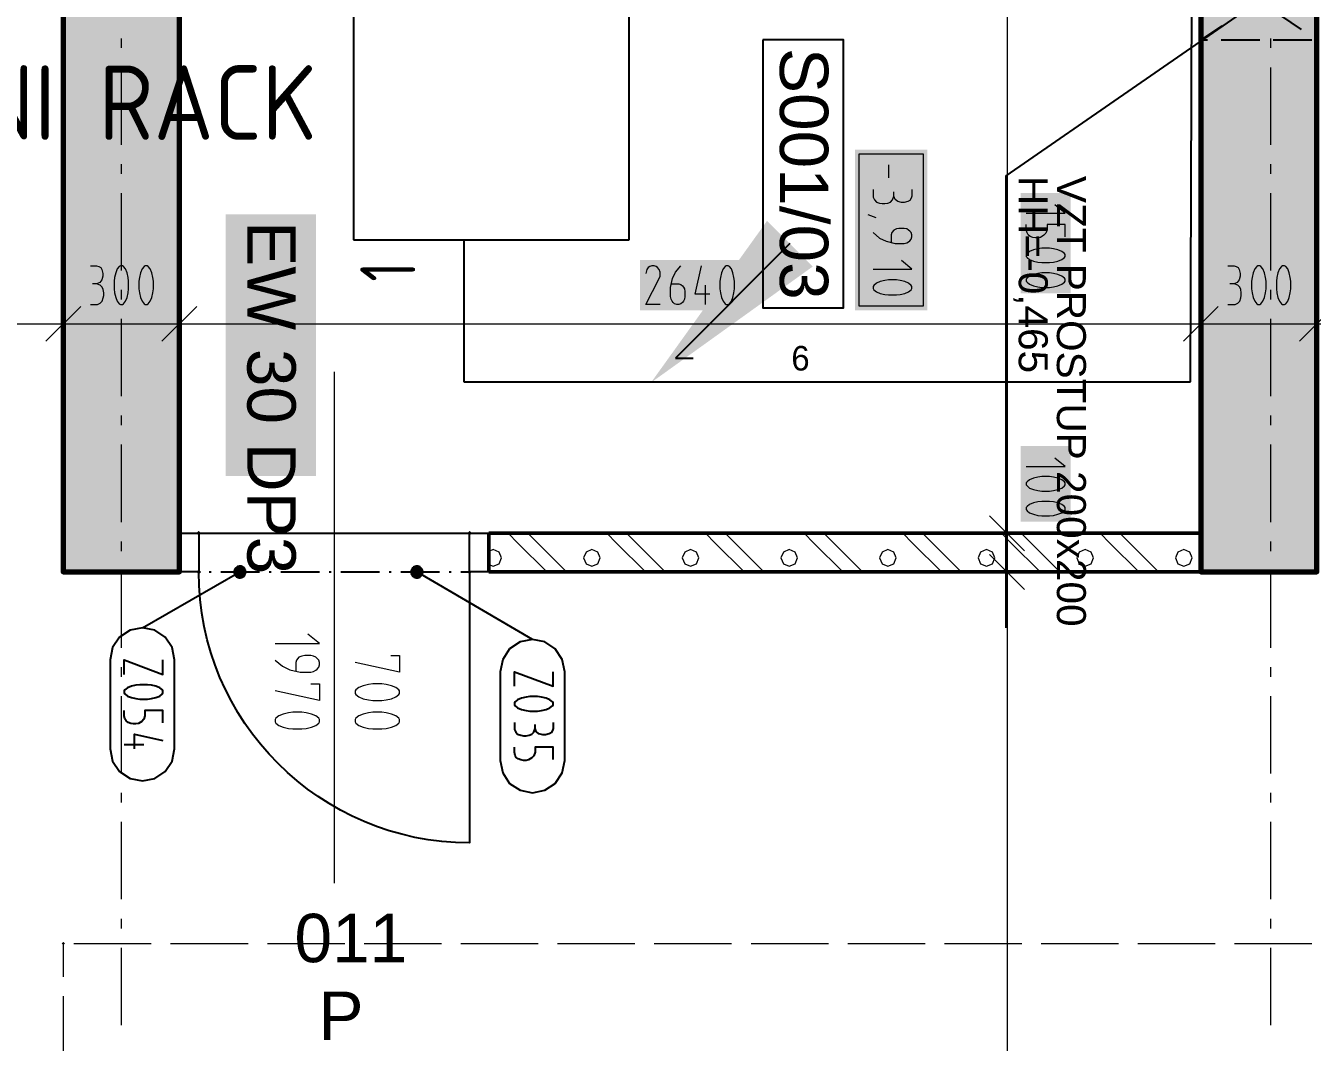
# Model space of a CAD drawing. Header units: millimetres. Extents: x 0 to 594, y 0 to 420.
# Drawn here: x 397.29 to 423.47, y 180.56 to 201.24 of the extents above; entities that cross this region are included whole.
import ezdxf
from ezdxf import colors
from ezdxf.entities.mleader import LeaderData, LeaderLine
from ezdxf.enums import TextEntityAlignment as Align
from ezdxf.math import Vec2, Vec3

# ---------------------------------------------------------------- set-up
doc = ezdxf.new("R2010")
doc.units = ezdxf.units.MM
doc.header["$LTSCALE"] = 8
for name, color, linetype in [('CAT6', 1, 'Continuous'), ('DESC', 1, 'Continuous'), ('PDF_Dopravni znaceni', 7, 'Continuous'), ('PDF_Dvere', 7, 'Continuous'), ('PDF_Instalacni prizdivky', 7, 'Continuous'), ('PDF_Koty delkove', 7, 'Continuous'), ('PDF_Koty vyskove-pudorysy', 7, 'Continuous'), ('PDF_Mistnost-popis', 7, 'Continuous'), ('PDF_Obecne 0.25', 7, 'Continuous'), ('PDF_Osy hlavni', 7, 'Continuous'), ('PDF_Popis dveri', 7, 'Continuous'), ('PDF_Popis Prostupy', 7, 'Continuous'), ('PDF_Popis Zamecnicke vyrobky', 7, 'Continuous'), ('PDF_Prostupy', 7, 'Continuous'), ('PDF_Steny vnitrni', 7, 'Continuous'), ('PDF_Text', 7, 'Continuous'), ('SYMS', 7, 'Continuous'), ('TAGS', 51, 'Continuous'), ('TERMS', 4, 'Continuous')]:
    doc.layers.add(name, color=color, linetype=linetype)
doc.layers.add('PDF_Popis PO dveri', color=7, linetype='Continuous', true_color=0xffffff)
doc.styles.add('PDF Arial', font='arial.ttf')
doc.styles.add('WD_IEC', font='isocp2.shx', dxfattribs={"width": 0.9, "height": 4})

# ---------------------------------------------------------------- blocks, each defined once
blk = doc.blocks.new('RACK_01')
for p, q in [((10, 0), (0, 0)), ((0, 0), (0, -10)), ((10, -10), (10, 0)), ((0, -10), (10, -10))]:
    blk.add_line(p, q)
at = {"style": 'WD_IEC'}
for tag, height, p in [('INST', 2.7, (-5.093, 14.868)), ('LOC', 2.7, (-5.093, 11.868)), ('TAG1', 2.5, (-5, 8.828)), ('XREF', 2.7, (-5, -0.915)), ('DESC1', 2.7, (-5, -3.715)), ('DESC2', 2.7, (-5, -6.955)), ('DESC3', 2.7, (-5, -10.195))]:
    blk.add_attdef(tag, text='', height=height, dxfattribs=at).set_placement(p, align=Align.RIGHT)
for tag, p, height, flags in [('MFG', (4.917, 16.122), 1.5, 9), ('CAT', (4.917, 13.622), 1.5, 9), ('ASSYCODE', (11.42, 1.953), 1, 1), ('FAMILY', (11.42, 0.453), 1, 1), ('X2TERM01', (4, -10), 0.08, 1)]:
    blk.add_attdef(tag, p, '', height=height, dxfattribs=dict(at, flags=flags))
at = {"style": 'WD_IEC', "width": 0.8}
blk.add_attdef('TERM01', text='', height=2, rotation=90, dxfattribs=at).set_placement((3, -10), align=Align.RIGHT)

msp = doc.modelspace()

# ---------------------------------------------------------------- linework, layer by layer
at = {"layer": 'CAT6'}
for p, q in [((420.994, 193.995), (421.247, 270.644)), ((406.2, 196.887), (406.2, 193.995)), ((406.2, 193.995), (420.994, 193.995))]:
    msp.add_line(p, q, dxfattribs=at)
at = {"layer": 'PDF_Dopravni znaceni', "lineweight": 18}
for points in [[(398.051, 182.567), (398.051, 181.89)], [(398.268, 182.567), (399.842, 182.567)], [(400.236, 182.567), (401.811, 182.567)], [(402.205, 182.567), (403.779, 182.567)], [(404.173, 182.567), (405.748, 182.567)], [(406.142, 182.567), (407.716, 182.567)], [(408.11, 182.567), (409.685, 182.567)], [(410.079, 182.567), (411.653, 182.567)], [(412.047, 182.567), (413.622, 182.567)], [(414.016, 182.567), (415.59, 182.567)], [(415.984, 182.567), (417.559, 182.567)], [(417.953, 182.567), (419.527, 182.567)], [(419.921, 182.567), (421.496, 182.567)], [(421.89, 182.567), (423.464, 182.567)], [(398.051, 181.496), (398.051, 179.921)]]:
    msp.add_lwpolyline(points, dxfattribs=at)
at = {"layer": 'PDF_Dopravni znaceni', "lineweight": 18, "transparency": 33554559}
for points in [[(398.016, 182.567), (398.051, 182.602), (398.051, 182.532), (398.087, 182.567)], [(398.051, 182.602), (398.087, 182.567), (398.016, 182.567), (398.051, 182.532)]]:
    msp.add_solid(points, dxfattribs=at)
at = {"layer": 'PDF_Dvere', "lineweight": 25}
for points in [[(400.414, 190.913), (400.807, 190.913), (400.807, 190.126), (400.414, 190.126)], [(406.319, 190.913), (406.713, 190.913), (406.713, 190.126), (406.319, 190.126)]]:
    msp.add_lwpolyline(points, close=True, dxfattribs=at)
for points in [[(400.807, 190.913), (400.827, 190.913)], [(401.023, 190.913), (401.063, 190.913)], [(401.26, 190.913), (402.047, 190.913)], [(402.244, 190.913), (402.283, 190.913)], [(402.48, 190.913), (403.268, 190.913)], [(403.464, 190.913), (403.504, 190.913)], [(403.701, 190.913), (404.488, 190.913)], [(404.685, 190.913), (404.724, 190.913)], [(404.921, 190.913), (405.708, 190.913)], [(405.905, 190.913), (405.945, 190.913)], [(406.142, 190.913), (406.319, 190.913)], [(401.023, 190.126), (401.063, 190.126)], [(401.26, 190.126), (402.047, 190.126)], [(402.244, 190.126), (402.283, 190.126)], [(402.48, 190.126), (403.268, 190.126)], [(403.464, 190.126), (403.504, 190.126)], [(403.701, 190.126), (404.488, 190.126)], [(404.685, 190.126), (404.724, 190.126)], [(404.921, 190.126), (405.708, 190.126)], [(405.905, 190.126), (405.945, 190.126)]]:
    msp.add_lwpolyline(points, dxfattribs=at)
msp.add_lwpolyline([(406.142, 190.126), (406.319, 190.126), (406.319, 184.614, -0.414213), (400.807, 190.126), (400.827, 190.126)], format="xyb", dxfattribs=at)
at = {"layer": 'PDF_Dvere', "lineweight": 25, "transparency": 33554559}
for points in [[(400.758, 190.913), (400.807, 190.963), (400.807, 190.864), (400.856, 190.913)], [(406.27, 190.913), (406.319, 190.963), (406.319, 190.864), (406.368, 190.913)], [(400.758, 190.126), (400.807, 190.175), (400.807, 190.077), (400.856, 190.126)], [(406.27, 190.126), (406.319, 190.175), (406.319, 190.077), (406.368, 190.126)]]:
    msp.add_solid(points, dxfattribs=at)
at = {"layer": 'PDF_Instalacni prizdivky', "lineweight": 50}
for points in [[(406.713, 190.126), (406.713, 190.913)], [(406.713, 190.126), (421.201, 190.126), (421.201, 190.913), (406.713, 190.913)]]:
    msp.add_lwpolyline(points, dxfattribs=at)
at = {"layer": 'PDF_Instalacni prizdivky', "lineweight": 9}
for points in [[(407.102, 190.913), (407.303, 190.713), (407.89, 190.126)], [(407.504, 190.913), (408.291, 190.126)], [(409.11, 190.913), (409.311, 190.713), (409.898, 190.126)], [(409.512, 190.913), (410.299, 190.126)], [(411.118, 190.913), (411.319, 190.713), (411.906, 190.126)], [(411.52, 190.913), (412.307, 190.126)], [(413.126, 190.913), (413.327, 190.713), (413.914, 190.126)], [(413.528, 190.913), (414.315, 190.126)], [(415.134, 190.913), (415.335, 190.713), (415.921, 190.126)], [(415.536, 190.913), (416.323, 190.126)], [(417.142, 190.913), (417.343, 190.713), (417.929, 190.126)], [(417.543, 190.913), (418.331, 190.126)], [(419.15, 190.913), (419.351, 190.713), (419.937, 190.126)], [(419.551, 190.913), (420.339, 190.126)], [(421.158, 190.913), (421.201, 190.87)], [(406.801, 190.243), (406.921, 190.292), (406.97, 190.411), (406.921, 190.531), (406.801, 190.58), (406.713, 190.543)], [(420.976, 190.292), (421.025, 190.411), (420.976, 190.531), (420.856, 190.58), (420.737, 190.531), (420.688, 190.411), (420.737, 190.292), (420.856, 190.243)], [(406.713, 190.279), (406.801, 190.243)], [(420.856, 190.243), (420.976, 190.292)]]:
    msp.add_lwpolyline(points, dxfattribs=at)
for points in [[(408.809, 190.243), (408.928, 190.292), (408.978, 190.411), (408.928, 190.531), (408.809, 190.58), (408.69, 190.531), (408.641, 190.411), (408.69, 190.292)], [(410.817, 190.243), (410.936, 190.292), (410.986, 190.411), (410.936, 190.531), (410.817, 190.58), (410.698, 190.531), (410.648, 190.411), (410.698, 190.292)], [(412.825, 190.243), (412.944, 190.292), (412.994, 190.411), (412.944, 190.531), (412.825, 190.58), (412.706, 190.531), (412.656, 190.411), (412.706, 190.292)], [(414.833, 190.243), (414.952, 190.292), (415.001, 190.411), (414.952, 190.531), (414.833, 190.58), (414.714, 190.531), (414.664, 190.411), (414.714, 190.292)], [(416.841, 190.243), (416.96, 190.292), (417.009, 190.411), (416.96, 190.531), (416.841, 190.58), (416.721, 190.531), (416.672, 190.411), (416.721, 190.292)], [(418.849, 190.243), (418.968, 190.292), (419.017, 190.411), (418.968, 190.531), (418.849, 190.58), (418.729, 190.531), (418.68, 190.411), (418.729, 190.292)]]:
    msp.add_lwpolyline(points, close=True, dxfattribs=at)
at = {"layer": 'PDF_Koty delkove', "lineweight": 18}
for points in [[(417.257, 208.63), (417.257, 207.548), (417.257, 205.987), (417.257, 203.906), (417.257, 202.724), (417.257, 190.913), (417.257, 190.126), (417.257, 162.882), (417.257, 155.402), (417.257, 152.291)], [(417.65, 197.428), (418.438, 197.428), (418.228, 197.595)], [(418.438, 196.944), (418.438, 197.196), (418.071, 197.196), (418.071, 197.091), (418.044, 197.018), (418.005, 196.976), (417.939, 196.934), (417.887, 196.924), (417.835, 196.924), (417.782, 196.934), (417.73, 196.955), (417.69, 196.987), (417.664, 197.028), (417.65, 197.091)], [(417.65, 197.091), (417.65, 197.196)], [(398.603, 196.357), (398.729, 196.357), (398.771, 196.344), (398.813, 196.318), (398.834, 196.278), (398.855, 196.2), (398.855, 196.148), (398.834, 196.069), (398.792, 196.016), (398.729, 195.99), (398.645, 195.99)], [(399.38, 195.885), (399.38, 196.043), (399.369, 196.121), (399.348, 196.213), (399.317, 196.292), (399.275, 196.344), (399.254, 196.357), (399.212, 196.357), (399.191, 196.344), (399.149, 196.292), (399.118, 196.213), (399.096, 196.121), (399.085, 196.043), (399.085, 195.885), (399.096, 195.807), (399.118, 195.714), (399.149, 195.636)], [(410.198, 195.57), (409.904, 195.57), (410.178, 196.095), (410.198, 196.148), (410.198, 196.226), (410.178, 196.278), (410.146, 196.318), (410.115, 196.344), (410.073, 196.357), (410.031, 196.357), (409.989, 196.344), (409.957, 196.318), (409.926, 196.278), (409.904, 196.2)], [(410.43, 195.99), (410.576, 195.99), (410.619, 195.977), (410.65, 195.951), (410.671, 195.924), (410.692, 195.885), (410.702, 195.833), (410.702, 195.728), (410.692, 195.675), (410.671, 195.636), (410.65, 195.61), (410.619, 195.583), (410.576, 195.57), (410.535, 195.57), (410.493, 195.583), (410.461, 195.61), (410.44, 195.636), (410.419, 195.675), (410.408, 195.728), (410.408, 195.911), (410.45, 196.095), (410.513, 196.226), (410.619, 196.357)], [(411.206, 195.78), (410.912, 195.78), (411.039, 196.357)], [(421.753, 196.357), (421.878, 196.357), (421.921, 196.344), (421.962, 196.318), (421.984, 196.278), (422.004, 196.2), (422.004, 196.148)], [(422.004, 196.148), (421.984, 196.069), (421.941, 196.016), (421.878, 195.99), (421.795, 195.99)], [(423.033, 195.885), (423.033, 196.043), (423.022, 196.121), (423.002, 196.213), (422.97, 196.292), (422.929, 196.344), (422.907, 196.357), (422.866, 196.357), (422.844, 196.344), (422.803, 196.292), (422.771, 196.213), (422.75, 196.121), (422.739, 196.043)], [(398.603, 195.57), (398.75, 195.57), (398.802, 195.596), (398.844, 195.636), (398.865, 195.701), (398.876, 195.754), (398.876, 195.807), (398.865, 195.872), (398.844, 195.924), (398.802, 195.963), (398.729, 195.99)], [(399.149, 195.636), (399.191, 195.583), (399.212, 195.57), (399.254, 195.57), (399.275, 195.583), (399.317, 195.636), (399.348, 195.714), (399.369, 195.807), (399.38, 195.885)], [(411.123, 195.57), (411.123, 195.963)], [(421.753, 195.57), (421.899, 195.57), (421.952, 195.596), (421.994, 195.636), (422.015, 195.701), (422.025, 195.754), (422.025, 195.807), (422.015, 195.872), (421.994, 195.924), (421.952, 195.963), (421.878, 195.99)], [(422.739, 196.043), (422.739, 195.885), (422.75, 195.807), (422.771, 195.714), (422.803, 195.636), (422.844, 195.583), (422.866, 195.57), (422.907, 195.57), (422.929, 195.583), (422.97, 195.636), (423.002, 195.714), (423.022, 195.807), (423.033, 195.885)], [(398.051, 194.585), (398.051, 195.176), (398.051, 195.766)], [(400.414, 194.585), (400.414, 195.176), (400.414, 195.766)], [(421.201, 194.585), (421.201, 195.176), (421.201, 195.766)], [(397.697, 194.822), (398.406, 195.53)], [(400.059, 194.822), (400.768, 195.53)], [(420.847, 194.822), (421.555, 195.53)], [(423.209, 194.822), (423.917, 195.53)], [(352.764, 195.176), (398.051, 195.176), (400.414, 195.176), (421.201, 195.176), (423.563, 195.176), (426.319, 195.176), (427.106, 195.176), (431.043, 195.176), (466.161, 195.176), (468.13, 195.176), (469.272, 195.176)], [(417.65, 192.275), (418.438, 192.275)], [(418.438, 192.275), (418.228, 192.443)], [(416.902, 191.268), (417.611, 190.559)], [(416.666, 190.913), (417.257, 190.913), (417.847, 190.913)], [(416.902, 190.48), (417.611, 189.772)], [(416.666, 190.126), (417.257, 190.126), (417.847, 190.126)]]:
    msp.add_lwpolyline(points, dxfattribs=at)
for points in [[(417.966, 196.42), (418.124, 196.42), (418.202, 196.43), (418.294, 196.451), (418.372, 196.483), (418.425, 196.524), (418.438, 196.546), (418.438, 196.587), (418.425, 196.609), (418.372, 196.65), (418.294, 196.682), (418.202, 196.703), (418.124, 196.714), (417.966, 196.714), (417.887, 196.703), (417.795, 196.682), (417.717, 196.65), (417.664, 196.609), (417.65, 196.587), (417.65, 196.546), (417.664, 196.524), (417.717, 196.483), (417.795, 196.451), (417.887, 196.43)], [(399.884, 195.885), (399.884, 196.043), (399.873, 196.121), (399.852, 196.213), (399.821, 196.292), (399.779, 196.344), (399.758, 196.357), (399.716, 196.357), (399.695, 196.344), (399.653, 196.292), (399.622, 196.213), (399.6, 196.121), (399.589, 196.043), (399.589, 195.885), (399.6, 195.807), (399.622, 195.714), (399.653, 195.636), (399.695, 195.583), (399.716, 195.57), (399.758, 195.57), (399.779, 195.583), (399.821, 195.636), (399.852, 195.714), (399.873, 195.807)], [(411.71, 195.885), (411.71, 196.043), (411.7, 196.121), (411.679, 196.213), (411.647, 196.292), (411.606, 196.344), (411.584, 196.357), (411.543, 196.357), (411.521, 196.344), (411.48, 196.292), (411.448, 196.213), (411.427, 196.121), (411.416, 196.043), (411.416, 195.885), (411.427, 195.807), (411.448, 195.714), (411.48, 195.636), (411.521, 195.583), (411.543, 195.57), (411.584, 195.57), (411.606, 195.583), (411.647, 195.636), (411.679, 195.714), (411.7, 195.807)], [(417.966, 195.916), (418.124, 195.916), (418.202, 195.927), (418.294, 195.947), (418.372, 195.979), (418.425, 196.02), (418.438, 196.042), (418.438, 196.083), (418.425, 196.105), (418.372, 196.146), (418.294, 196.178), (418.202, 196.199), (418.124, 196.21), (417.966, 196.21), (417.887, 196.199), (417.795, 196.178), (417.717, 196.146), (417.664, 196.105), (417.65, 196.083), (417.65, 196.042), (417.664, 196.02), (417.717, 195.979), (417.795, 195.947), (417.887, 195.927)], [(422.529, 195.885), (422.529, 196.043), (422.519, 196.121), (422.498, 196.213), (422.466, 196.292), (422.425, 196.344), (422.403, 196.357), (422.362, 196.357), (422.34, 196.344), (422.299, 196.292), (422.267, 196.213), (422.246, 196.121), (422.235, 196.043), (422.235, 195.885), (422.246, 195.807), (422.267, 195.714), (422.299, 195.636), (422.34, 195.583), (422.362, 195.57), (422.403, 195.57), (422.425, 195.583), (422.466, 195.636), (422.498, 195.714), (422.519, 195.807)], [(417.966, 191.771), (418.124, 191.771), (418.202, 191.782), (418.294, 191.803), (418.372, 191.834), (418.425, 191.876), (418.438, 191.897), (418.438, 191.939), (418.425, 191.96), (418.372, 192.002), (418.294, 192.034), (418.202, 192.055), (418.124, 192.066), (417.966, 192.066), (417.887, 192.055), (417.795, 192.034), (417.717, 192.002), (417.664, 191.96), (417.65, 191.939), (417.65, 191.897), (417.664, 191.876), (417.717, 191.834), (417.795, 191.803), (417.887, 191.782)], [(417.966, 191.268), (418.124, 191.268), (418.202, 191.278), (418.294, 191.299), (418.372, 191.331), (418.425, 191.372), (418.438, 191.394), (418.438, 191.435), (418.425, 191.457), (418.372, 191.498), (418.294, 191.53), (418.202, 191.551), (418.124, 191.562), (417.966, 191.562), (417.887, 191.551), (417.795, 191.53), (417.717, 191.498), (417.664, 191.457), (417.65, 191.435), (417.65, 191.394), (417.664, 191.372), (417.717, 191.331), (417.795, 191.299), (417.887, 191.278)]]:
    msp.add_lwpolyline(points, close=True, dxfattribs=at)
at = {"layer": 'PDF_Koty delkove', "color": 7, "lineweight": 18, "true_color": 0xffffff, "transparency": 33554559}
for points in [[(417.532, 197.84), (417.532, 195.798), (418.556, 197.84), (418.556, 195.798)], [(398.463, 195.451), (400.001, 195.451), (398.463, 196.475), (400.001, 196.475)], [(409.786, 195.451), (411.828, 195.451), (409.786, 196.475), (411.828, 196.475)], [(421.613, 195.451), (423.151, 195.451), (421.613, 196.475), (423.151, 196.475)], [(417.532, 192.688), (417.532, 191.15), (418.556, 192.688), (418.556, 191.15)]]:
    msp.add_solid(points, dxfattribs=at)
at = {"layer": 'PDF_Koty vyskove-pudorysy', "lineweight": 18}
msp.add_lwpolyline([(414.244, 198.627), (414.244, 195.543), (415.556, 195.543), (415.556, 198.627)], close=True, dxfattribs=at)
for points in [[(414.848, 198.408), (414.848, 198.145)], [(414.533, 197.905), (414.533, 197.752), (414.559, 197.697), (414.599, 197.653), (414.664, 197.632), (414.717, 197.621), (414.77, 197.621), (414.835, 197.632), (414.887, 197.653), (414.926, 197.697), (414.953, 197.774)], [(415.32, 197.905), (415.32, 197.774), (415.308, 197.73), (415.281, 197.686), (415.241, 197.664), (415.163, 197.642), (415.111, 197.642), (415.032, 197.664), (414.979, 197.708), (414.953, 197.774), (414.953, 197.861)], [(414.428, 197.402), (414.585, 197.336)], [(414.533, 197.03), (414.664, 196.92), (414.796, 196.855), (414.979, 196.811), (415.163, 196.811), (415.215, 196.823), (415.255, 196.844), (415.281, 196.866), (415.308, 196.899), (415.32, 196.943), (415.32, 196.986), (415.308, 197.03), (415.281, 197.063), (415.255, 197.084), (415.215, 197.107), (415.163, 197.118), (415.058, 197.118), (415.006, 197.107), (414.953, 197.084), (414.914, 197.03), (414.9, 196.986), (414.9, 196.833)], [(414.533, 196.286), (415.32, 196.286), (415.111, 196.461)], [(415.308, 195.87), (415.32, 195.893), (415.32, 195.936), (415.308, 195.958), (415.255, 196.002), (415.176, 196.034), (415.084, 196.057), (415.006, 196.068), (414.848, 196.068), (414.77, 196.057), (414.678, 196.034), (414.599, 196.002), (414.546, 195.958), (414.533, 195.936), (414.533, 195.893), (414.546, 195.87), (414.599, 195.827), (414.678, 195.794), (414.77, 195.773), (414.848, 195.762)], [(414.848, 195.762), (415.006, 195.762), (415.084, 195.773), (415.176, 195.794), (415.255, 195.827), (415.308, 195.87)]]:
    msp.add_lwpolyline(points, dxfattribs=at)
at = {"layer": 'PDF_Koty vyskove-pudorysy', "color": 7, "lineweight": 18, "true_color": 0xffffff, "transparency": 33554559}
msp.add_solid([(414.165, 198.721), (414.165, 195.449), (415.635, 198.721), (415.635, 195.449)], dxfattribs=at)
at = {"layer": 'PDF_Mistnost-popis', "lineweight": 25}
msp.add_lwpolyline([(412.291, 200.953), (412.291, 195.503), (413.931, 195.503), (413.931, 200.953)], close=True, dxfattribs=at)
at = {"layer": 'PDF_Obecne 0.25', "lineweight": 25}
msp.add_lwpolyline([(400.807, 190.913), (406.319, 190.913)], dxfattribs=at)
at = {"layer": 'PDF_Osy hlavni', "lineweight": 18}
for points in [[(399.232, 200.984), (399.232, 200.788)], [(422.618, 200.984), (422.618, 200.788)], [(399.232, 200.394), (399.232, 198.819)], [(422.618, 200.394), (422.618, 198.819)], [(399.232, 198.425), (399.232, 198.229)], [(422.618, 198.425), (422.618, 198.229)], [(399.232, 197.835), (399.232, 196.26)], [(422.618, 197.835), (422.618, 196.26)], [(399.232, 195.866), (399.232, 195.669)], [(422.618, 195.866), (422.618, 195.669)], [(399.232, 195.276), (399.232, 193.701)], [(422.618, 195.276), (422.618, 193.701)], [(399.232, 193.307), (399.232, 193.11)], [(422.618, 193.307), (422.618, 193.11)], [(399.232, 192.717), (399.232, 191.142)], [(422.618, 192.717), (422.618, 191.142)], [(399.232, 190.748), (399.232, 190.551)], [(422.618, 190.748), (422.618, 190.551)], [(399.232, 190.158), (399.232, 188.583)], [(422.618, 190.158), (422.618, 188.583)], [(399.232, 188.189), (399.232, 187.992)], [(422.618, 188.189), (422.618, 187.992)], [(399.232, 187.599), (399.232, 186.024)], [(422.618, 187.599), (422.618, 186.024)], [(399.232, 185.63), (399.232, 185.433)], [(422.618, 185.63), (422.618, 185.433)], [(399.232, 185.04), (399.232, 183.465)], [(422.618, 185.04), (422.618, 183.465)], [(399.232, 183.071), (399.232, 182.874)], [(422.618, 183.071), (422.618, 182.874)], [(399.232, 182.481), (399.232, 180.906)], [(422.618, 182.481), (422.618, 180.906)]]:
    msp.add_lwpolyline(points, dxfattribs=at)
at = {"layer": 'PDF_Popis dveri', "lineweight": 18}
for points in [[(403.563, 194.196), (403.563, 183.795)], [(402.361, 188.67), (403.266, 188.67), (403.025, 188.863)], [(402.361, 188.332), (402.512, 188.211), (402.663, 188.138), (402.874, 188.09), (403.086, 188.09), (403.146, 188.103), (403.191, 188.127), (403.221, 188.151), (403.252, 188.187), (403.266, 188.235), (403.266, 188.283), (403.252, 188.332), (403.221, 188.368), (403.191, 188.392), (403.146, 188.416), (403.086, 188.429), (402.965, 188.429), (402.905, 188.416), (402.844, 188.392), (402.799, 188.332), (402.783, 188.283), (402.783, 188.114)], [(404.716, 188.429), (404.896, 188.429), (404.896, 188.09), (403.99, 188.283)], [(403.086, 187.849), (403.266, 187.849), (403.266, 187.511), (402.361, 187.704)], [(402.724, 186.931), (402.905, 186.931), (402.994, 186.944), (403.1, 186.968), (403.191, 187.004), (403.252, 187.052), (403.266, 187.076), (403.266, 187.124), (403.252, 187.149), (403.191, 187.197), (403.1, 187.233), (402.994, 187.257), (402.905, 187.27), (402.724, 187.27), (402.633, 187.257), (402.527, 187.233), (402.437, 187.197), (402.376, 187.149), (402.361, 187.124), (402.361, 187.076), (402.376, 187.052), (402.437, 187.004), (402.527, 186.968)], [(404.354, 186.931), (404.535, 186.931), (404.624, 186.944), (404.73, 186.968), (404.821, 187.004), (404.881, 187.052), (404.896, 187.076), (404.896, 187.124), (404.881, 187.149), (404.821, 187.197), (404.73, 187.233), (404.624, 187.257), (404.535, 187.27), (404.354, 187.27), (404.263, 187.257), (404.157, 187.233), (404.067, 187.197), (404.006, 187.149), (403.99, 187.124), (403.99, 187.076), (404.006, 187.052), (404.067, 187.004), (404.157, 186.968)], [(402.527, 186.968), (402.633, 186.944), (402.724, 186.931)], [(404.157, 186.968), (404.263, 186.944), (404.354, 186.931)]]:
    msp.add_lwpolyline(points, dxfattribs=at)
msp.add_lwpolyline([(404.354, 187.511), (404.535, 187.511), (404.624, 187.523), (404.73, 187.547), (404.821, 187.583), (404.881, 187.631), (404.896, 187.656), (404.896, 187.704), (404.881, 187.728), (404.821, 187.776), (404.73, 187.812), (404.624, 187.837), (404.535, 187.849), (404.354, 187.849), (404.263, 187.837), (404.157, 187.812), (404.067, 187.776), (404.006, 187.728), (403.99, 187.704), (403.99, 187.656), (404.006, 187.631), (404.067, 187.583), (404.157, 187.547), (404.263, 187.523)], close=True, dxfattribs=at)
at = {"layer": 'PDF_Popis PO dveri', "lineweight": 18, "transparency": 33554559}
msp.add_solid([(401.355, 197.402), (401.355, 192.08), (403.192, 197.402), (403.192, 192.08)], dxfattribs=at)
at = {"layer": 'PDF_Popis Prostupy', "lineweight": 25}
msp.add_lwpolyline([(417.239, 188.992), (417.239, 198.185), (422.382, 201.742)], dxfattribs=at)
at = {"layer": 'PDF_Popis Zamecnicke vyrobky', "lineweight": 25}
for points in [[(399.66, 188.992), (401.645, 190.126)], [(401.587, 190.229), (401.587, 190.229)], [(401.748, 190.185), (401.748, 190.185)], [(405.145, 190.186), (405.145, 190.186)], [(407.599, 188.751), (405.247, 190.126)], [(405.307, 190.228), (405.307, 190.228)], [(401.543, 190.067), (401.543, 190.067)], [(401.704, 190.023), (401.704, 190.023)], [(405.188, 190.024), (405.188, 190.024)], [(405.349, 190.066), (405.349, 190.066)], [(400.124, 188.8), (399.911, 188.942), (399.66, 188.992), (399.409, 188.942), (399.196, 188.8), (399.054, 188.587), (399.004, 188.336), (399.004, 186.53)], [(399.004, 186.53), (399.054, 186.279), (399.196, 186.066), (399.409, 185.924), (399.66, 185.874), (399.911, 185.924), (400.124, 186.066), (400.266, 186.279), (400.316, 186.53), (400.316, 188.336), (400.266, 188.587), (400.124, 188.8)], [(407.599, 185.633), (407.85, 185.683), (408.063, 185.825), (408.205, 186.038), (408.255, 186.289), (408.255, 188.095), (408.205, 188.346), (408.063, 188.559), (407.85, 188.701), (407.599, 188.751), (407.348, 188.701), (407.135, 188.559), (406.993, 188.346), (406.943, 188.095), (406.943, 186.289)], [(399.293, 188.042), (399.293, 188.336), (400.08, 188.042), (400.08, 188.336)], [(407.231, 187.801), (407.231, 188.095), (408.019, 187.801), (408.019, 188.095)], [(399.609, 187.538), (399.766, 187.538), (399.844, 187.549), (399.936, 187.57), (400.015, 187.601), (400.068, 187.643), (400.08, 187.664), (400.08, 187.706), (400.068, 187.727), (400.015, 187.769), (399.936, 187.8), (399.844, 187.822), (399.766, 187.832), (399.609, 187.832), (399.53, 187.822), (399.438, 187.8), (399.359, 187.769), (399.306, 187.727), (399.293, 187.706), (399.293, 187.664), (399.306, 187.643), (399.359, 187.601), (399.438, 187.57), (399.53, 187.549), (399.609, 187.538)], [(407.547, 187.297), (407.705, 187.297), (407.782, 187.308), (407.875, 187.328), (407.953, 187.36), (408.006, 187.401), (408.019, 187.423), (408.019, 187.464), (408.006, 187.486), (407.953, 187.527), (407.875, 187.559), (407.782, 187.58), (407.705, 187.591), (407.547, 187.591), (407.468, 187.58), (407.376, 187.559), (407.297, 187.527), (407.245, 187.486), (407.231, 187.464), (407.231, 187.423), (407.245, 187.401), (407.297, 187.36), (407.376, 187.328), (407.468, 187.308), (407.547, 187.297)], [(400.08, 187.055), (400.08, 187.307), (399.713, 187.307), (399.713, 187.202), (399.687, 187.129), (399.647, 187.086), (399.582, 187.045), (399.53, 187.034), (399.477, 187.034), (399.424, 187.045), (399.372, 187.066), (399.333, 187.097), (399.306, 187.139), (399.293, 187.202), (399.293, 187.307)], [(407.231, 187.066), (407.231, 186.919), (407.258, 186.867), (407.297, 186.824), (407.363, 186.804), (407.416, 186.793), (407.468, 186.793), (407.534, 186.804), (407.586, 186.824), (407.625, 186.867), (407.652, 186.94)], [(408.019, 187.066), (408.019, 186.94), (408.006, 186.898), (407.979, 186.856), (407.94, 186.835), (407.862, 186.814), (407.809, 186.814), (407.731, 186.835), (407.678, 186.877), (407.652, 186.94), (407.652, 187.024)], [(399.503, 186.53), (399.503, 186.824), (400.08, 186.698)], [(399.293, 186.614), (399.687, 186.614)], [(408.019, 186.31), (408.019, 186.562), (407.652, 186.562), (407.652, 186.457), (407.625, 186.384), (407.586, 186.341), (407.52, 186.3), (407.468, 186.289), (407.416, 186.289), (407.363, 186.3), (407.311, 186.321), (407.271, 186.352), (407.245, 186.394), (407.231, 186.457), (407.231, 186.562)], [(406.943, 186.289), (406.993, 186.038), (407.135, 185.825), (407.348, 185.683), (407.599, 185.633)]]:
    msp.add_lwpolyline(points, dxfattribs=at)
for points in [[(401.748, 190.185), (401.737, 190.201), (401.723, 190.214), (401.708, 190.226), (401.691, 190.235), (401.673, 190.241), (401.654, 190.244), (401.634, 190.244), (401.615, 190.24), (401.597, 190.234), (401.58, 190.225), (401.565, 190.213), (401.552, 190.199), (401.541, 190.183), (401.534, 190.165), (401.529, 190.146), (401.527, 190.127), (401.528, 190.108), (401.533, 190.089), (401.54, 190.071), (401.551, 190.055), (401.563, 190.041), (401.578, 190.029), (401.595, 190.019), (401.613, 190.012), (401.632, 190.009), (401.651, 190.008), (401.67, 190.011), (401.689, 190.016), (401.706, 190.025), (401.722, 190.036), (401.735, 190.05), (401.747, 190.066), (401.755, 190.083), (401.761, 190.101), (401.763, 190.12), (401.762, 190.14), (401.759, 190.159), (401.752, 190.177)], [(405.145, 190.186), (405.137, 190.168), (405.132, 190.15), (405.129, 190.131), (405.13, 190.111), (405.134, 190.093), (405.141, 190.075), (405.151, 190.058), (405.163, 190.043), (405.178, 190.031), (405.194, 190.021), (405.212, 190.013), (405.231, 190.009), (405.25, 190.008), (405.269, 190.01), (405.288, 190.015), (405.305, 190.023), (405.321, 190.034), (405.335, 190.047), (405.347, 190.063), (405.356, 190.08), (405.362, 190.098), (405.365, 190.117), (405.365, 190.136), (405.362, 190.155), (405.355, 190.173), (405.346, 190.19), (405.335, 190.206), (405.32, 190.219), (405.304, 190.229), (405.287, 190.237), (405.268, 190.242), (405.249, 190.244), (405.23, 190.243), (405.211, 190.238), (405.193, 190.231), (405.177, 190.221), (405.162, 190.208), (405.15, 190.193)]]:
    msp.add_lwpolyline(points, close=True, dxfattribs=at)
at = {"layer": 'PDF_Popis Zamecnicke vyrobky', "lineweight": 25, "transparency": 33554559}
for points in [[(401.528, 190.127), (401.644, 190.009), (401.543, 190.185)], [(401.586, 190.024), (401.528, 190.127), (401.543, 190.067)], [(401.528, 190.127), (401.586, 190.024), (401.644, 190.009)], [(401.543, 190.185), (401.704, 190.023), (401.587, 190.229)], [(401.543, 190.185), (401.644, 190.009), (401.704, 190.023)], [(401.587, 190.229), (401.747, 190.067), (401.646, 190.244)], [(401.587, 190.229), (401.704, 190.023), (401.747, 190.067)], [(401.646, 190.244), (401.747, 190.067), (401.763, 190.125)], [(401.646, 190.244), (401.763, 190.125), (401.704, 190.228)], [(401.704, 190.228), (401.763, 190.125), (401.748, 190.185)], [(405.145, 190.068), (405.189, 190.228), (405.13, 190.126)], [(405.13, 190.126), (405.189, 190.228), (405.145, 190.186)], [(405.188, 190.024), (405.248, 190.244), (405.145, 190.068)], [(405.145, 190.068), (405.248, 190.244), (405.189, 190.228)], [(405.188, 190.024), (405.307, 190.228), (405.248, 190.244)], [(405.247, 190.009), (405.307, 190.228), (405.188, 190.024)], [(405.247, 190.009), (405.35, 190.184), (405.307, 190.228)], [(405.305, 190.024), (405.35, 190.184), (405.247, 190.009)], [(405.305, 190.024), (405.365, 190.126), (405.35, 190.184)], [(405.365, 190.126), (405.305, 190.024), (405.349, 190.066)]]:
    msp.add_solid(points, dxfattribs=at)
at = {"layer": 'PDF_Prostupy', "lineweight": 25}
for points in [[(422.59, 201.603), (423.246, 201.166)], [(421.63, 201.24), (421.201, 200.954)], [(421.201, 201.221), (421.201, 200.954)], [(421.201, 200.954), (421.338, 200.954)], [(421.614, 200.954), (422.401, 200.954)], [(422.677, 200.954), (423.464, 200.954)]]:
    msp.add_lwpolyline(points, dxfattribs=at)
at = {"layer": 'PDF_Prostupy', "lineweight": 25, "transparency": 33554559}
for points in [[(421.152, 200.954), (421.201, 201.003), (421.201, 200.905), (421.25, 200.954)], [(421.201, 201.003), (421.25, 200.954), (421.152, 200.954), (421.201, 200.905)], [(421.242, 200.981), (421.228, 200.913), (421.174, 200.995), (421.16, 200.927)]]:
    msp.add_solid(points, dxfattribs=at)
at = {"layer": 'PDF_Steny vnitrni', "lineweight": 70}
for points in [[(398.051, 203.906), (398.051, 190.126), (400.414, 190.126), (400.414, 190.913), (400.414, 202.724), (400.414, 203.906)], [(421.201, 203.906), (421.201, 202.724), (421.201, 190.913), (421.201, 190.126), (423.563, 190.126), (423.563, 190.913), (423.563, 196.386), (423.563, 197.173), (423.563, 202.724), (423.563, 203.906)]]:
    msp.add_lwpolyline(points, close=True, dxfattribs=at)
at = {"layer": 'PDF_Steny vnitrni', "color": 9, "lineweight": 9, "true_color": 0xc0c0c0, "transparency": 33554559}
for points in [[(398.051, 203.906), (398.051, 190.126), (400.414, 203.906), (400.414, 190.126)], [(421.201, 203.906), (421.201, 190.126), (423.563, 203.906), (423.563, 190.126)]]:
    msp.add_solid(points, dxfattribs=at)

# ---------------------------------------------------------------- block references
at = {"layer": 'SYMS'}
ref = msp.add_blockref('RACK_01', (403.957, 202.496), dxfattribs=dict(at, xscale=0.5608479713843812, yscale=0.5608479713843812, zscale=0.5608479713843812))
ref.add_attrib('TAG1', 'Rack_1', dxfattribs={"layer": 'TAGS', "height": 1.4021, "style": 'WD_IEC'}).set_placement((403.254, 202.871), align=Align.RIGHT)
ref.add_attrib('DESC1', 'HLAVNI RACK', dxfattribs={"layer": 'DESC', "height": 1.51429, "style": 'WD_IEC'}).set_placement((403.213, 198.92), align=Align.RIGHT)
ref.add_attrib('TERM01', '1', dxfattribs={"layer": 'TERMS', "height": 1.122, "rotation": 90, "style": 'WD_IEC', "width": 0.8}).set_placement((405.216, 196.438), align=Align.RIGHT)

# ---------------------------------------------------------------- texts
at = {"layer": 'PDF_Text', "attachment_point": 4, "rotation": 270, "style": 'PDF Arial'}
for s, insert, char_height in [('S001/03', (413.12, 200.789), 0.9844), ('HH=-0,465', (417.736, 198.185), 0.5907), ('VZT PROSTUP 200x200', (418.563, 198.185), 0.59065), ('EW 30 DP3', (402.282, 197.262), 0.9844)]:
    msp.add_mtext(s, dxfattribs=dict(at, insert=insert, char_height=char_height))
at = {"layer": 'PDF_Text', "attachment_point": 4, "style": 'PDF Arial'}
for s, insert, char_height in [('011', (402.756, 182.671), 0.9844), ('P', (403.244, 181.096), 0.984)]:
    msp.add_mtext(s, dxfattribs=dict(at, insert=insert, char_height=char_height))

# ---------------------------------------------------------------- leaders
at = {"layer": 'PDF_Prostupy'}
ml = msp.add_multileader_mtext('Standard', dxfattribs=at)
ml.set_content('6', color=256)
ml.set_leader_properties()
ml.build(insert=Vec2(0, 0))
ml.multileader.update_dxf_attribs({"text_right_attachment_type": 6, "dogleg_length": 0.36})
ctx = ml.context
ctx.base_point, ctx.char_height, ctx.plane_origin = Vec3(410.868, 194.475), 0.5, Vec3(410.011, 193.978)
ctx.right_attachment = 6
notes = []
notes.append((ctx, [(0, (1, 1, 0), (410.508, 194.475), (1, 0), 0.36, [(0, [(410.011, 193.978)], 0, [])])]))
ctx.mtext.insert, ctx.mtext.width, ctx.mtext.flow_direction = Vec3(412.868, 194.725), 0.12351, 5
for ctx, leaders in notes:
    for number, flags, end, landing, length, lines in leaders:
        leader = LeaderData()
        leader.index, (leader.has_last_leader_line, leader.has_dogleg_vector, leader.attachment_direction) = number, flags
        leader.last_leader_point, leader.dogleg_vector, leader.dogleg_length = Vec3(end), Vec3(landing), length
        for number, points, colour, breaks in lines:
            line = LeaderLine()
            line.index, line.vertices, line.color, line.breaks = number, Vec3.list(points), colors.encode_raw_color(colour), breaks
            leader.lines.append(line)
        ctx.leaders.append(leader)

doc.saveas('drawing.dxf')
